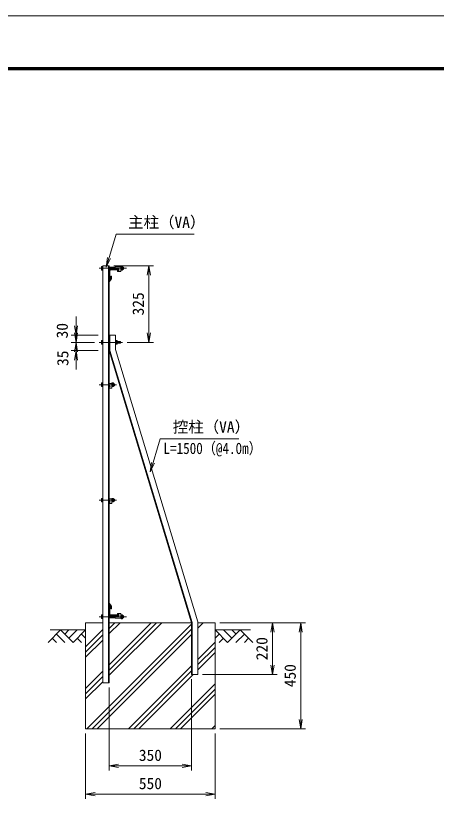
# Model space of a CAD drawing. Units: millimetres at full size. Extents: x -4200 to 4200, y -2970 to 2970.
# Drawn here: x 477 to 2263, y -364 to 2970 of the extents above; entities that cross this region are included whole.
import ezdxf
from ezdxf.enums import TextEntityAlignment as Align

# ---------------------------------------------------------------- set-up
doc = ezdxf.new("R2010")
doc.units = ezdxf.units.MM
doc.header["$LTSCALE"] = 10
doc.linetypes.add('USER1', pattern=[50.8, 31.75, -6.35, 6.35, -6.35])
for name, color, linetype, lineweight in [('0-1_D-STR1', 1, 'Continuous', 18), ('0-2_D-BMK', 2, 'USER1', 13), ('0-3_D-STR-DIM', 7, 'Continuous', 13), ('0-4_D-STR3', 3, 'Continuous', 13), ('0-5_D-BGD', 7, 'Continuous', 18), ('0-6_D-STR4', 7, 'Continuous', 18), ('0-7_D-DCR-HCH', 7, 'Continuous', 13), ('0-8_D-STR-TXT', 7, 'Continuous', 13), ('0-9_0', 7, 'Continuous', 18), ('0-B_D-TTL', 7, 'Continuous', 18)]:
    doc.layers.add(name, color=color, linetype=linetype, lineweight=lineweight)
doc.styles.add('ＭＳ ゴシック', font='')
doc.styles.get('ＭＳ ゴシック').set_extended_font_data('MS Gothic')

# ---------------------------------------------------------------- blocks, each defined once
blk = doc.blocks.new('_Open')
at = {"layer": '0-9_0'}
blk.add_line((-10, 1.667), (0, 0), dxfattribs=at)
blk.add_lwpolyline([(-10, -1.667), (0, 0), (-10, 0)], dxfattribs=at)

msp = doc.modelspace()

# ---------------------------------------------------------------- linework, layer by layer
at = {"layer": '0-1_D-STR1'}
for p, q in [((874.2, 1908.92), (847.2, 1908.92)), ((847.2, 138.92), (847.2, 1908.92)), ((871.2, 138.92), (871.2, 1908.92)), ((874.2, 138.92), (874.2, 1908.92)), ((874.2, 1888.92), (874.2, 1853.92)), ((877.2, 1886.42), (877.2, 1855.92)), ((914.2, 1893.92), (879.2, 1893.92)), ((912.2, 1890.92), (881.7, 1890.92)), ((914.2, 1892.92), (914.2, 1893.92)), ((881.2, 1854.42), (874.2, 1845.37)), ((875.2, 1853.92), (874.2, 1853.92)), ((884.2, 1853.3), (874.2, 1840.8)), ((874.2, 1845.37), (874.2, 1840.8)), ((881.2, 1864.3), (881.2, 1854.42)), ((874.2, 1613.92), (901.2, 1613.92)), ((874.2, 1548.92), (874.2, 1613.92)), ((877.2, 1549.36), (877.2, 1613.92)), ((901.2, 1552.92), (901.2, 1613.92)), ((1224.2, 393.92), (874.2, 1548.92)), ((1227.2, 394.36), (877.2, 1549.36)), ((1251.2, 397.92), (901.2, 1552.92)), ((874.2, 472.58), (874.2, 477.15)), ((884.2, 464.65), (874.2, 477.15)), ((881.2, 463.53), (874.2, 472.58)), ((874.2, 463.92), (874.2, 428.92)), ((875.2, 463.92), (874.2, 463.92)), ((877.2, 461.92), (877.2, 431.42)), ((881.2, 453.65), (881.2, 463.53)), ((881.2, 453.65), (884.2, 453.65)), ((884.2, 453.65), (884.2, 464.65)), ((879.2, 423.92), (914.2, 423.92)), ((881.7, 426.92), (912.2, 426.92)), ((914.2, 424.92), (914.2, 423.92)), ((1224.2, 173.92), (1224.2, 393.92)), ((1227.2, 173.92), (1227.2, 394.36)), ((1251.2, 173.92), (1251.2, 397.92)), ((1251.2, 173.92), (1224.2, 173.92)), ((874.2, 138.92), (847.2, 138.92))]:
    msp.add_line(p, q, dxfattribs=at)
msp.add_lwpolyline([(881.2, 1864.3), (884.2, 1864.3), (884.2, 1853.3)], dxfattribs=at)
for centre, radius, start, end in [((879.2, 1888.92), 5, 90, 180), ((881.7, 1886.42), 4.5, 90, 180), ((912.2, 1892.92), 2, 270, 0), ((875.2, 1855.92), 2, 270, 0), ((875.2, 461.92), 2, 0, 90), ((879.2, 428.92), 5, 180, 270), ((881.7, 431.42), 4.5, 180, 270), ((912.2, 424.92), 2, 0, 90)]:
    msp.add_arc(centre, radius, start, end, dxfattribs=at)
at = {"layer": '0-2_D-BMK'}
for p, q in [((948.44, 1898.42), (832.2, 1898.42)), ((930.2, 1583.92), (832.2, 1583.92)), ((905.2, 1403.92), (832.2, 1403.92)), ((905.2, 913.92), (832.2, 913.92)), ((948.44, 419.42), (832.2, 419.42))]:
    msp.add_line(p, q, dxfattribs=at)
at = {"layer": '0-3_D-STR-DIM'}
for p, q in [((894.2, 1908.92), (1062.67, 1908.92)), ((1042.67, 1908.92), (1042.67, 1583.92)), ((733.49, 1653.92), (733.49, 1693.92)), ((733.49, 1623.92), (733.49, 1663.92)), ((827.2, 1613.92), (713.49, 1613.92)), ((733.49, 1613.92), (733.49, 1583.92)), ((812.2, 1583.92), (713.49, 1583.92)), ((812.2, 1583.92), (713.49, 1583.92)), ((733.49, 1583.92), (733.49, 1548.92)), ((950.2, 1583.92), (1062.67, 1583.92)), ((827.2, 1548.92), (713.49, 1548.92)), ((733.49, 1543.92), (733.49, 1503.92)), ((733.49, 1508.92), (733.49, 1468.92)), ((1344.2, 393.92), (1587.81, 393.92)), ((1344.2, 393.92), (1707.81, 393.92)), ((1567.81, 173.92), (1567.81, 393.92)), ((1687.81, 393.92), (1687.81, -56.08)), ((1271.2, 173.92), (1587.81, 173.92)), ((1224.2, 153.92), (1224.2, -233.4)), ((874.2, 118.92), (874.2, -233.4)), ((1344.2, -56.08), (1707.81, -56.08)), ((774.2, -76.08), (774.2, -353.4)), ((1324.2, -76.08), (1324.2, -353.4)), ((874.2, -213.4), (1224.2, -213.4)), ((774.2, -333.4), (1324.2, -333.4))]:
    msp.add_line(p, q, dxfattribs=at)
at = {"layer": '0-4_D-STR3'}
for p, q in [((841.9, 1904.72), (842.6, 1905.92)), ((841.9, 1904.72), (841.9, 1892.12)), ((847.2, 1905.92), (842.6, 1905.92)), ((847.2, 1902.17), (842.6, 1902.17)), ((847.2, 1905.92), (847.2, 1890.91)), ((874.2, 1902.42), (899.45, 1902.42)), ((874.2, 1901.67), (899.45, 1901.67)), ((899.45, 1904.42), (899.45, 1893.92)), ((924.45, 1904.42), (899.45, 1904.42)), ((924.45, 1904.65), (924.45, 1892.31)), ((924.45, 1904.65), (924.45, 1892.31)), ((924.45, 1904.42), (924.45, 1884.42)), ((925.45, 1906.52), (929.95, 1906.52)), ((929.95, 1902.47), (925.45, 1902.47)), ((930.95, 1904.65), (930.95, 1892.31)), ((930.95, 1904.65), (930.95, 1892.31)), ((841.9, 1892.12), (842.6, 1890.91)), ((847.2, 1894.66), (842.6, 1894.66)), ((847.2, 1890.91), (842.6, 1890.91)), ((874.2, 1895.17), (899.45, 1895.17)), ((874.2, 1894.42), (899.45, 1894.42)), ((914.2, 1893.92), (899.45, 1893.92)), ((909.45, 1889.42), (909.45, 1884.42)), ((914.2, 1889.42), (909.45, 1889.42)), ((924.45, 1884.42), (909.45, 1884.42)), ((929.95, 1894.37), (925.45, 1894.37)), ((925.45, 1890.32), (929.95, 1890.32)), ((841.9, 1590.22), (842.6, 1591.42)), ((841.9, 1590.22), (841.9, 1577.62)), ((841.9, 1577.62), (842.6, 1576.41)), ((847.2, 1591.42), (842.6, 1591.42)), ((847.2, 1587.67), (842.6, 1587.67)), ((847.2, 1580.16), (842.6, 1580.16)), ((847.2, 1576.41), (842.6, 1576.41)), ((847.2, 1591.42), (847.2, 1576.41)), ((901.2, 1591.42), (906.98, 1591.42)), ((901.2, 1576.41), (901.2, 1591.42)), ((901.2, 1587.67), (906.98, 1587.67)), ((901.2, 1580.16), (906.98, 1580.16)), ((901.2, 1576.41), (906.98, 1576.41)), ((906.98, 1591.42), (907.7, 1590.17)), ((906.98, 1576.41), (907.7, 1577.67)), ((907.7, 1577.67), (907.7, 1590.17)), ((907.7, 1587.92), (921, 1587.92)), ((907.7, 1579.92), (921, 1579.92)), ((921, 1587.92), (922.2, 1586.72)), ((921, 1587.92), (921, 1579.92)), ((921, 1579.92), (922.2, 1581.12)), ((922.2, 1586.72), (922.2, 1581.12)), ((841.9, 1410.22), (842.6, 1411.42)), ((841.9, 1410.22), (841.9, 1397.62)), ((847.2, 1411.42), (842.6, 1411.42)), ((847.2, 1407.67), (842.6, 1407.67)), ((847.2, 1400.16), (842.6, 1400.16)), ((847.2, 1411.42), (847.2, 1396.41)), ((886.2, 1409.92), (874.2, 1409.92)), ((886.2, 1396.41), (886.2, 1411.42)), ((886.2, 1407.67), (891.98, 1407.67)), ((886.2, 1400.16), (891.98, 1400.16)), ((892.7, 1397.67), (892.7, 1410.17)), ((892.7, 1407.92), (896, 1407.92)), ((896, 1407.92), (897.2, 1406.72)), ((897.2, 1406.72), (897.2, 1401.12)), ((841.9, 1397.62), (842.6, 1396.41)), ((847.2, 1396.41), (842.6, 1396.41)), ((875.95, 1399.42), (874.2, 1399.42)), ((875.95, 1394.92), (874.2, 1394.92)), ((892.7, 1399.92), (896, 1399.92)), ((841.9, 920.22), (842.6, 921.42)), ((841.9, 920.22), (841.9, 907.62)), ((841.9, 907.62), (842.6, 906.41)), ((847.2, 921.42), (842.6, 921.42)), ((847.2, 917.67), (842.6, 917.67)), ((847.2, 910.16), (842.6, 910.16)), ((847.2, 906.41), (842.6, 906.41)), ((847.2, 921.42), (847.2, 906.41)), ((886.2, 919.92), (874.2, 919.92)), ((875.95, 909.42), (874.2, 909.42)), ((875.95, 904.92), (874.2, 904.92)), ((886.2, 921.42), (891.98, 921.42)), ((886.2, 906.41), (886.2, 921.42)), ((886.2, 919.92), (886.2, 899.92)), ((886.2, 917.67), (891.98, 917.67)), ((886.2, 910.16), (891.98, 910.16)), ((886.2, 906.41), (891.98, 906.41)), ((891.98, 921.42), (892.7, 920.17)), ((891.98, 906.41), (892.7, 907.67)), ((892.7, 907.67), (892.7, 920.17)), ((892.7, 917.92), (896, 917.92)), ((892.7, 909.92), (896, 909.92)), ((896, 917.92), (897.2, 916.72)), ((896, 917.92), (896, 909.92)), ((896, 909.92), (897.2, 911.12)), ((897.2, 916.72), (897.2, 911.12)), ((886.2, 899.92), (874.2, 899.92)), ((924.45, 433.42), (909.45, 433.42)), ((924.45, 413.42), (924.45, 433.42)), ((841.9, 425.72), (842.6, 426.92)), ((841.9, 413.12), (841.9, 425.72)), ((841.9, 413.12), (842.6, 411.91)), ((847.2, 426.92), (842.6, 426.92)), ((847.2, 423.17), (842.6, 423.17)), ((847.2, 415.66), (842.6, 415.66)), ((847.2, 411.91), (842.6, 411.91)), ((847.2, 411.91), (847.2, 426.92)), ((874.2, 423.42), (899.45, 423.42)), ((874.2, 422.67), (899.45, 422.67)), ((874.2, 416.17), (899.45, 416.17)), ((874.2, 415.42), (899.45, 415.42)), ((914.2, 423.92), (899.45, 423.92)), ((924.45, 413.18), (924.45, 425.53)), ((924.45, 413.18), (924.45, 425.53)), ((925.45, 427.52), (929.95, 427.52)), ((929.95, 423.47), (925.45, 423.47)), ((929.95, 415.37), (925.45, 415.37)), ((925.45, 411.32), (929.95, 411.32)), ((930.95, 413.18), (930.95, 425.53)), ((930.95, 413.18), (930.95, 425.53))]:
    msp.add_line(p, q, dxfattribs=at)
for points in [[(886.2, 1409.92), (886.2, 1389.92), (874.2, 1389.92)], [(886.2, 1411.42), (891.98, 1411.42), (892.7, 1410.17)], [(896, 1407.92), (896, 1399.92), (897.2, 1401.12)], [(886.2, 1396.41), (891.98, 1396.41), (892.7, 1397.67)], [(914.2, 428.42), (909.45, 428.42), (909.45, 433.42)], [(924.45, 413.42), (899.45, 413.42), (899.45, 423.92)]]:
    msp.add_lwpolyline(points, dxfattribs=at)
for centre, radius, start, end in [((845.34, 1904.05), 3.32, 145.61585, 214.38415), ((854.44, 1898.42), 12.42, 162.4121, 197.5879), ((926.99, 1904.49), 2.54, 127.21089, 232.78911), ((933.15, 1898.42), 8.7, 152.26063, 207.73937), ((928.41, 1904.49), 2.54, 307.21089, 52.78911), ((922.25, 1898.42), 8.7, 332.26063, 27.73937), ((931.32, 1905.36), 0.5, 189.83916, 262.83194), ((930.45, 1898.42), 6.5, 277.16806, 82.83194), ((845.34, 1892.79), 3.32, 145.61585, 214.38415), ((914.2, 1891.67), 2.25, 270, 90), ((927, 1892.34), 2.55, 127.42505, 232.57495), ((928.4, 1892.34), 2.55, 307.42505, 52.57495), ((931.32, 1891.47), 0.5, 97.16806, 163.42019), ((845.34, 1589.55), 3.32, 145.61585, 214.38415), ((854.44, 1583.92), 12.42, 162.4121, 197.5879), ((845.34, 1578.29), 3.32, 145.61585, 214.38415), ((904.23, 1589.55), 3.32, 325.61586, 34.38414), ((904.23, 1578.29), 3.32, 325.61585, 34.38416), ((895.14, 1583.92), 12.42, 342.4121, 17.5879), ((845.34, 1409.55), 3.32, 145.61585, 214.38415), ((854.44, 1403.92), 12.42, 162.4121, 197.5879), ((845.34, 1398.29), 3.32, 145.61585, 214.38415), ((889.23, 1409.55), 3.32, 325.61586, 34.38414), ((889.23, 1398.29), 3.32, 325.61585, 34.38416), ((880.14, 1403.92), 12.42, 342.4121, 17.5879), ((875.95, 1397.17), 2.25, 270, 90), ((845.34, 919.55), 3.32, 145.61585, 214.38415), ((854.44, 913.92), 12.42, 162.4121, 197.5879), ((845.34, 908.29), 3.32, 145.61585, 214.38415), ((875.95, 907.17), 2.25, 270, 90), ((889.23, 919.55), 3.32, 325.61586, 34.38414), ((889.23, 908.29), 3.32, 325.61585, 34.38416), ((880.14, 913.92), 12.42, 342.4121, 17.5879), ((845.34, 425.05), 3.32, 145.61585, 214.38415), ((854.44, 419.42), 12.42, 162.4121, 197.5879), ((845.34, 413.79), 3.32, 145.61585, 214.38415), ((914.2, 426.17), 2.25, 270, 90), ((927, 425.49), 2.55, 127.42505, 232.57495), ((933.15, 419.42), 8.7, 152.26063, 207.73937), ((926.99, 413.34), 2.54, 127.21089, 232.78911), ((928.4, 425.49), 2.55, 307.42505, 52.57495), ((922.25, 419.42), 8.7, 332.26063, 27.73937), ((928.41, 413.34), 2.54, 307.21089, 52.78911), ((931.32, 412.47), 0.5, 97.16806, 170.16084), ((931.32, 426.36), 0.5, 196.57981, 262.83194), ((930.45, 419.42), 6.5, 277.16806, 82.83194)]:
    msp.add_arc(centre, radius, start, end, dxfattribs=at)
at = {"layer": '0-5_D-BGD'}
for p, q in [((624.2, 363.92), (774.2, 363.92)), ((1474.2, 363.92), (1324.2, 363.92))]:
    msp.add_line(p, q, dxfattribs=at)
at = {"layer": '0-6_D-STR4'}
for p, q in [((1224.2, 393.92), (874.2, 393.92)), ((1324.2, 393.92), (1251.2, 393.92))]:
    msp.add_line(p, q, dxfattribs=at)
for points in [[(847.2, 393.92), (774.2, 393.92), (774.2, -56.08)], [(1324.2, 393.92), (1324.2, -56.08), (774.2, -56.08)]]:
    msp.add_lwpolyline(points, dxfattribs=at)
at = {"layer": '0-7_D-DCR-HCH'}
for p, q in [((779.79, -56.08), (1224.2, 388.33)), ((874.2, 347.69), (920.43, 393.92)), ((874.2, 170.91), (1097.21, 393.92)), ((874.2, 369.79), (898.33, 393.92)), ((874.2, 193.01), (1075.11, 393.92)), ((874.2, 391.88), (876.23, 393.92)), ((874.2, 215.11), (1053.01, 393.92)), ((1251.2, 371.14), (1273.98, 393.92)), ((1251.2, 393.23), (1251.89, 393.92)), ((667.78, 363.92), (614.57, 310.71)), ((650.04, 346.18), (685.68, 310.71)), ((667.78, 363.92), (720.99, 310.71)), ((685.51, 346.18), (703.25, 363.92)), ((703.25, 328.44), (738.73, 363.92)), ((720.99, 310.71), (774.2, 363.92)), ((756.46, 346.18), (774.2, 328.52)), ((774.2, 291.88), (847.2, 364.88)), ((774.2, 269.79), (847.2, 342.79)), ((801.89, -56.08), (1224.2, 366.23)), ((823.98, -56.08), (1224.2, 344.14)), ((1377.41, 310.71), (1324.2, 363.92)), ((1341.94, 346.18), (1324.2, 328.52)), ((1395.15, 328.44), (1359.68, 363.92)), ((1430.63, 363.92), (1377.41, 310.71)), ((1412.98, 346.09), (1395.15, 363.92)), ((1448.36, 346.18), (1412.73, 310.71)), ((1430.63, 363.92), (1483.84, 310.71)), ((632.3, 328.44), (650.12, 310.71)), ((738.73, 328.44), (756.55, 310.71)), ((774.2, 247.69), (847.2, 320.69)), ((1251.2, 238.55), (1324.2, 311.55)), ((1359.68, 328.44), (1341.86, 310.71)), ((1466.1, 328.44), (1448.28, 310.71)), ((1251.2, 216.46), (1324.2, 289.46)), ((1251.2, 194.36), (1324.2, 267.36)), ((956.56, -56.08), (1224.2, 211.55)), ((774.2, 115.11), (847.2, 188.11)), ((978.66, -56.08), (1224.2, 189.46)), ((1000.76, -56.08), (1230.76, 173.92)), ((774.2, 93.01), (847.2, 166.01)), ((774.2, 70.91), (847.2, 143.91)), ((1133.34, -56.08), (1324.2, 134.78)), ((1155.44, -56.08), (1324.2, 112.68)), ((1177.54, -56.08), (1324.2, 90.58)), ((1310.12, -56.08), (1324.2, -42))]:
    msp.add_line(p, q, dxfattribs=at)
at = {"layer": '0-8_D-STR-TXT'}
for points in [[(1235.39, 2042.8), (904.01, 2042.8), (862.31, 1905.13)], [(1424.95, 1174.06), (1091.28, 1174.06), (1049.59, 1036.4)]]:
    msp.add_lwpolyline(points, dxfattribs=at)
at = {"layer": '0-B_D-TTL', "color": 2}
msp.add_lwpolyline([(-4200, 2970), (4200, 2970), (4200, -2970), (-4200, -2970)], close=True, dxfattribs=at)
at = {"layer": '0-B_D-TTL'}
for points in [[(-3930, 2750), (3930, 2750), (3930, -2750), (-3930, -2750)], [(-3927.5, 2747.5), (3927.5, 2747.5), (3927.5, -2747.5), (-3927.5, -2747.5)], [(-3925, 2745), (3925, 2745), (3925, -2745), (-3925, -2745)], [(-3922.5, 2742.5), (3922.5, 2742.5), (3922.5, -2742.5), (-3922.5, -2742.5)], [(-3920, 2740), (3920, 2740), (3920, -2740), (-3920, -2740)]]:
    msp.add_lwpolyline(points, close=True, dxfattribs=at)

# ---------------------------------------------------------------- block references
at = {"layer": '0-3_D-STR-DIM', "xscale": 4, "yscale": 4}
for p, rotation in [((1042.67, 1908.92), 90), ((733.49, 1613.92), 270), ((733.49, 1583.92), 270), ((1042.67, 1583.92), 270), ((733.49, 1583.92), 90), ((733.49, 1548.92), 90), ((1567.81, 393.92), 90), ((1687.81, 393.92), 90), ((1567.81, 173.92), 270), ((1687.81, -56.08), 270), ((874.2, -213.4), 180), ((774.2, -333.4), 180)]:
    msp.add_blockref('_Open', p, dxfattribs=dict(at, rotation=rotation))
for p in [(1224.2, -213.4), (1324.2, -333.4)]:
    msp.add_blockref('_Open', p, dxfattribs=at)
at = {"layer": '0-8_D-STR-TXT', "xscale": 4, "yscale": 4, "rotation": 253.14944}
for p in [(861.73, 1903.22), (1049.01, 1034.48)]:
    msp.add_blockref('_Open', p, dxfattribs=at)

# ---------------------------------------------------------------- texts
at = {"layer": '0-3_D-STR-DIM', "style": 'ＭＳ ゴシック'}
for s, p in [('325', (1035.93, 1698.17)), ('30', (713.15, 1600.61)), ('35', (715.58, 1483.71)), ('220', (1561.06, 234.9)), ('450', (1681.06, 120.41))]:
    msp.add_text(s, height=48.09, rotation=90, dxfattribs=at).set_placement(p, align=Align.BOTTOM_LEFT)
for s, p in [('350', (1000.31, -206.65)), ('550', (1000.31, -326.65))]:
    msp.add_text(s, height=48.09, dxfattribs=at).set_placement(p, align=Align.BOTTOM_LEFT)
at = {"layer": '0-8_D-STR-TXT', "style": 'ＭＳ ゴシック'}
for s, p in [('主柱（VA）', (954.93, 2055.38)), ('控柱（VA）', (1144.49, 1186.65))]:
    msp.add_text(s, height=48.09, dxfattribs=at).set_placement(p, align=Align.BOTTOM_LEFT)
at = {"layer": '0-8_D-STR-TXT', "style": 'ＭＳ ゴシック', "width": 0.85}
msp.add_text('L=1500（@4.0m）', height=48.09, dxfattribs=at).set_placement((1104.9, 1095.68), align=Align.BOTTOM_LEFT)

doc.saveas('drawing.dxf')
